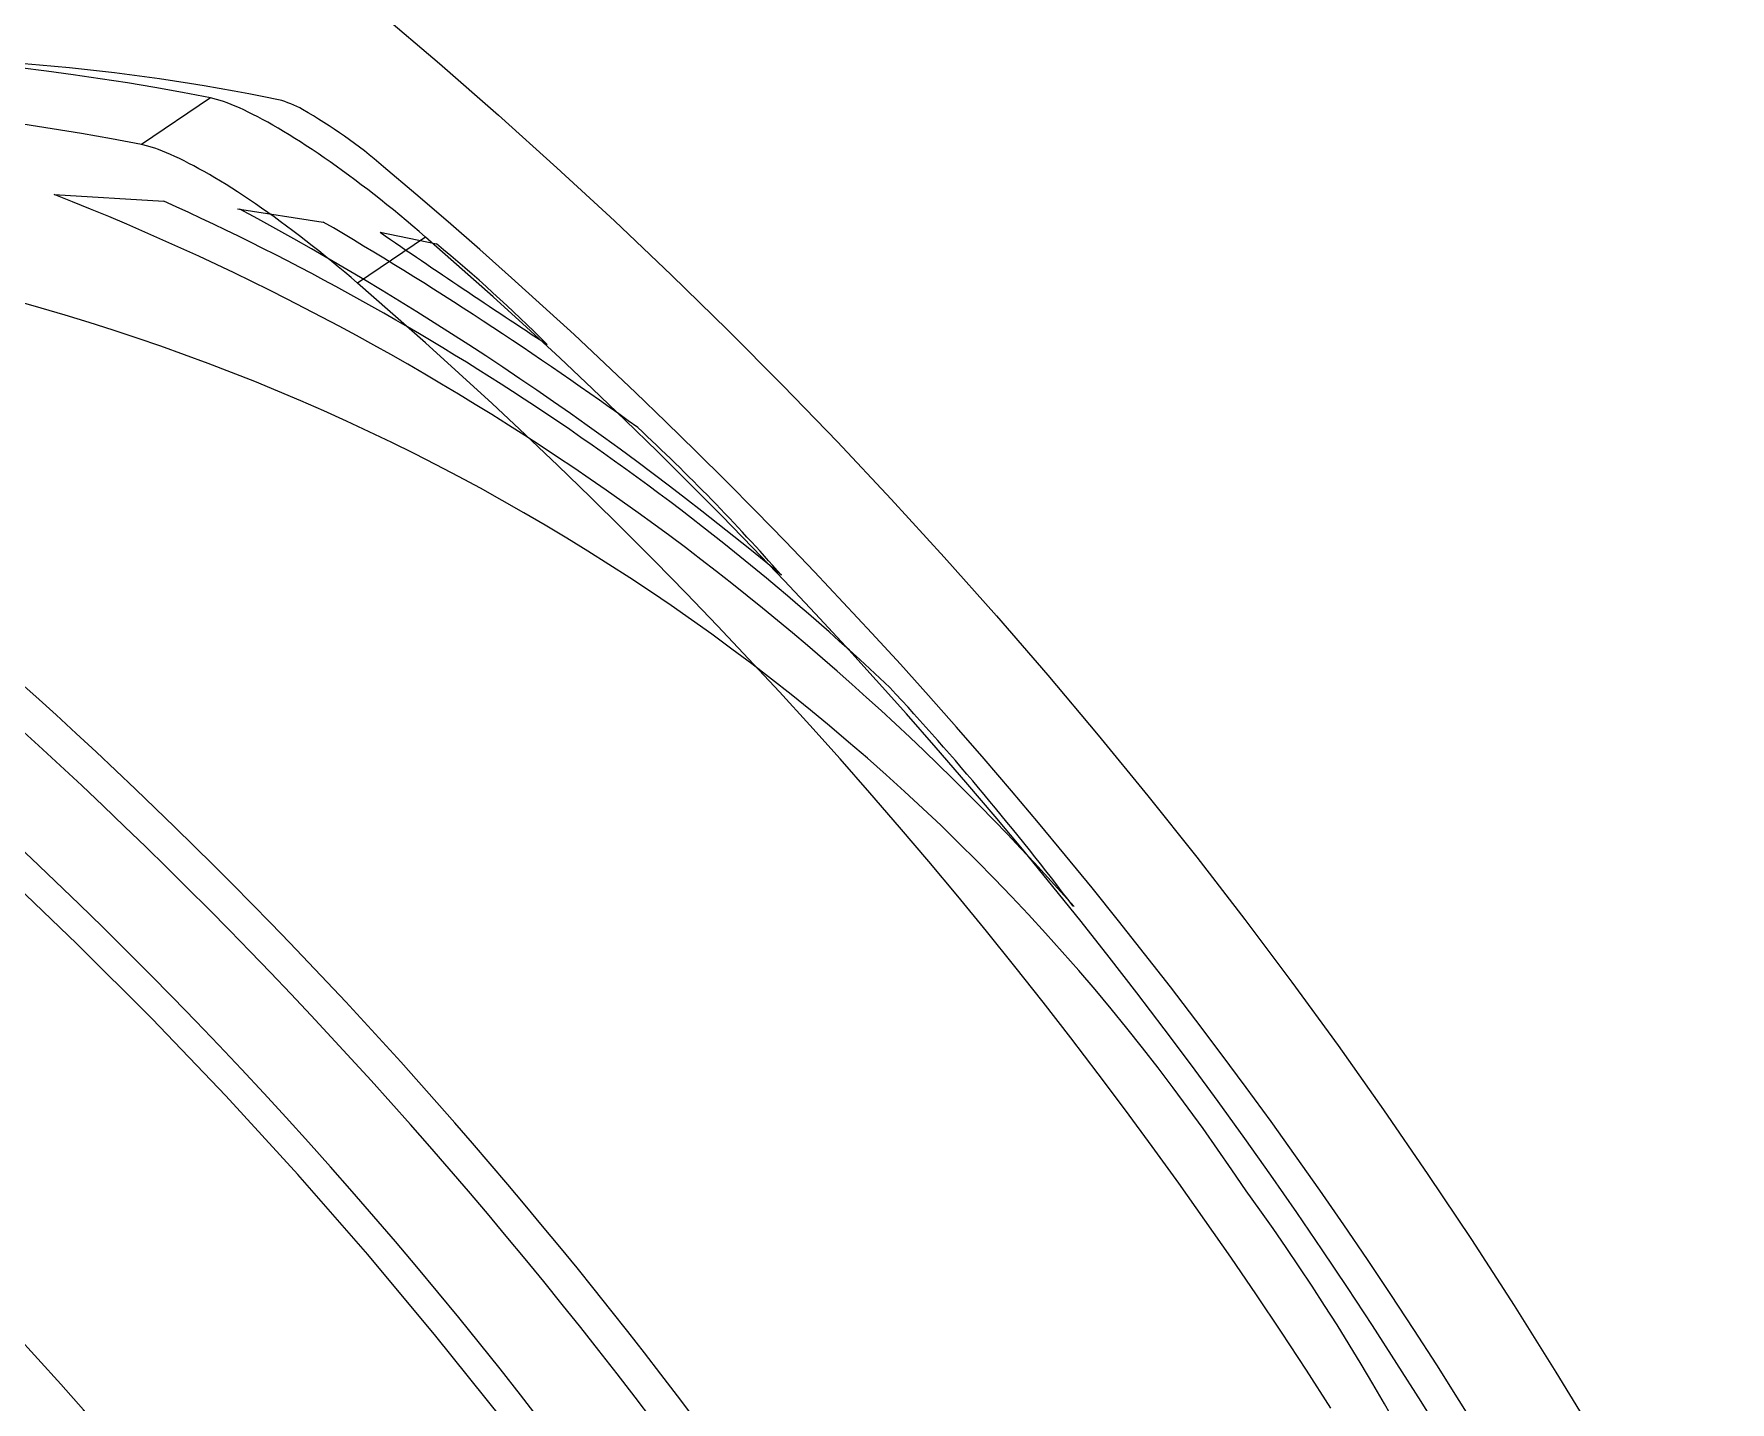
# Model space of a CAD drawing. Extents: x 941 to 1034, y 781 to 934.
# Drawn here: x 957.32 to 964.23, y 825.11 to 830.68 of the extents above; entities that cross this region are included whole.
import ezdxf

# ---------------------------------------------------------------- set-up
doc = ezdxf.new("R2010")
doc.units = 0
doc.header["$MEASUREMENT"] = 0
doc.layers.add('1', color=4, linetype='Continuous')

# ---------------------------------------------------------------- blocks, each defined once
blk = doc.blocks.new('ENVOY')
at = {"layer": '1', "color": 3, "linetype": 'Continuous'}
for p, q in [((16.6595, 28.8554), (16.3786, 28.6654)), ((17.5371, 28.2883), (17.2597, 28.1007))]:
    blk.add_line(p, q, dxfattribs=at)
at = {"layer": '1', "color": 3}
for p, q in [((16.0219, 28.4622), (16.4693, 28.435)), ((16.7695, 28.4036), (17.1198, 28.3496)), ((17.3515, 28.3084), (17.5809, 28.2606))]:
    blk.add_line(p, q, dxfattribs=at)
at = {"layer": '1', "color": 2, "linetype": 'Continuous'}
blk.add_lwpolyline([(17.35, 29.203), (17.5938, 28.9958), (17.8347, 28.7852), (18.0726, 28.5712), (18.3075, 28.354), (18.5395, 28.1336), (18.7683, 27.9099), (18.994, 27.6831), (19.2165, 27.4531), (19.4358, 27.2201), (19.6518, 26.9841), (19.8646, 26.7451), (20.074, 26.5032), (20.28, 26.2583), (20.4826, 26.0107), (20.6817, 25.7602), (20.8773, 25.507), (21.0694, 25.2511), (21.258, 24.9926), (21.4429, 24.7315), (21.6241, 24.4678), (21.8017, 24.2017), (21.9756, 23.933), (22.1458, 23.6621), (22.3121, 23.3887)], dxfattribs=at)
at = {"layer": '1', "color": 3, "linetype": 'Continuous'}
for points in [[(16.6595, 28.8554), (16.5458, 28.8772), (16.433, 28.8976), (16.3212, 28.9165), (16.2104, 28.934), (16.1006, 28.9501), (15.9918, 28.9648), (15.884, 28.9781)], [(16.3786, 28.6654), (16.256, 28.6885), (16.1345, 28.7099), (16.0138, 28.7297), (15.8942, 28.7479)], [(17.5371, 28.2883), (17.5109, 28.3109), (17.4846, 28.3333), (17.4583, 28.3555), (17.432, 28.3773), (17.4057, 28.3989), (17.3794, 28.4202), (17.3531, 28.4411), (17.3269, 28.4617), (17.3008, 28.482), (17.2748, 28.5018), (17.249, 28.5213), (17.2233, 28.5403), (17.1978, 28.5589), (17.1726, 28.5771), (17.1476, 28.5948), (17.1228, 28.612), (17.0983, 28.6288), (17.0741, 28.645), (17.0502, 28.6608), (17.0266, 28.6761), (17.0033, 28.6908), (16.9805, 28.705), (16.958, 28.7187), (16.9359, 28.7318), (16.9142, 28.7444), (16.8931, 28.7563), (16.8724, 28.7676), (16.8524, 28.7783), (16.8328, 28.7883), (16.8139, 28.7977), (16.7956, 28.8065), (16.7778, 28.8146), (16.7607, 28.8221), (16.7442, 28.8289), (16.7284, 28.835), (16.7132, 28.8404), (16.6987, 28.8452), (16.6849, 28.8493), (16.6595, 28.8554)], [(17.2597, 28.1007), (17.2334, 28.1232), (17.207, 28.1456), (17.1806, 28.1676), (17.1542, 28.1894), (17.1278, 28.2109), (17.1014, 28.2321), (17.075, 28.2529), (17.0487, 28.2735), (17.0225, 28.2937), (16.9963, 28.3135), (16.9703, 28.3329), (16.9445, 28.3519), (16.9189, 28.3705), (16.8935, 28.3886), (16.8683, 28.4063), (16.8434, 28.4235), (16.8187, 28.4402), (16.7944, 28.4564), (16.7703, 28.4721), (16.7466, 28.4874), (16.7232, 28.502), (16.7002, 28.5162), (16.6776, 28.5298), (16.6555, 28.5428), (16.6338, 28.5553), (16.6127, 28.5671), (16.592, 28.5783), (16.572, 28.5889), (16.5524, 28.5988), (16.5335, 28.6082), (16.5151, 28.6169), (16.4973, 28.6249), (16.4802, 28.6323), (16.4636, 28.639), (16.4477, 28.6451), (16.4325, 28.6505), (16.418, 28.6553), (16.4041, 28.6594), (16.3786, 28.6654)], [(21.6937, 23.3845), (21.5963, 23.5414), (21.4976, 23.6973), (21.3975, 23.8525), (21.2961, 24.0067), (21.1933, 24.16), (21.0892, 24.3125), (20.9838, 24.464), (20.877, 24.6147), (20.769, 24.7644), (20.6597, 24.9131), (20.5491, 25.0608), (20.4373, 25.2076), (20.3241, 25.3533), (20.2098, 25.4981), (20.0942, 25.6418), (19.9773, 25.7846), (19.8592, 25.9263), (19.7399, 26.067), (19.6194, 26.2067), (19.4976, 26.3453), (19.3747, 26.4828), (19.2507, 26.6192), (19.1255, 26.7545), (18.9992, 26.8886), (18.8717, 27.0216), (18.7432, 27.1535), (18.6135, 27.2842), (18.4827, 27.4138), (18.3509, 27.5422), (18.2179, 27.6695), (18.0839, 27.7956), (17.9488, 27.9205), (17.8126, 28.0443), (17.5371, 28.2883)], [(17.85, 23.4701), (17.5794, 23.8086), (17.3012, 24.1411), (17.0154, 24.4676), (16.7222, 24.7879), (16.4217, 25.1016), (16.1146, 25.4082), (15.8009, 25.7076), (15.4809, 25.9998), (15.1547, 26.2845), (14.8223, 26.5617), (14.4839, 26.8314), (14.1397, 27.0933), (13.7898, 27.3475), (13.4343, 27.5939), (13.0733, 27.8322), (12.3356, 28.2847)], [(21.2285, 23.5149), (21.1285, 23.67), (21.0271, 23.8242), (20.9244, 23.9775), (20.8203, 24.1299), (20.715, 24.2814), (20.6082, 24.4319), (20.5002, 24.5815), (20.3908, 24.7301), (20.2801, 24.8778), (20.1681, 25.0245), (20.0548, 25.1703), (19.9403, 25.315), (19.8244, 25.4587), (19.7074, 25.6014), (19.5891, 25.743), (19.4696, 25.8835), (19.3489, 26.0229), (19.2269, 26.1613), (19.1038, 26.2985), (18.9795, 26.4347), (18.854, 26.5698), (18.7273, 26.7038), (18.5994, 26.8366), (18.4704, 26.9683), (18.3402, 27.0989), (18.2089, 27.2283), (18.0765, 27.3566), (17.943, 27.4836), (17.8085, 27.6094), (17.6729, 27.7341), (17.5362, 27.8575), (17.2597, 28.1007)]]:
    blk.add_lwpolyline(points, dxfattribs=at)
at = {"layer": '1', "color": 3}
for centre, radius, start, end in [((15.2378, 20.5441), 8.4761, 78.43073, 91.76427), ((16.8382, 28.4636), 0.3971, 60.17693, 75.48526), ((15.9768, 26.9567), 2.1328, 49.36225, 60.23231), ((3.445, 12.0057), 21.6411, 20.84518, 49.96469), ((12.0539, 18.346), 10.8665, 41.59019, 68.58243), ((12.0084, 18.5709), 10.8259, 46.71999, 65.66553), ((10.4221, 16.6173), 13.3907, 50.23061, 61.65351), ((9.1121, 14.6943), 15.8301, 54.06568, 59.61202), ((35.5489, 54.681), 32.0418, 235.39392, 236.86029), ((1.8543, 10.8554), 20.8539, 14.01742, 56.43683), ((13.6523, 23.4777), 6.1895, 44.95748, 50.60032), ((1.9494, 10.9427), 20.8653, 15.90216, 54.90766), ((13.5447, 19.5345), 8.8045, 33.54805, 76.02982), ((12.8455, 21.5176), 8.1735, 41.27711, 47.16922), ((10.9655, 18.6021), 11.5446, 37.06821, 42.84295), ((13.33, 18.871), 9.3602, 359.48853, 36.20745)]:
    blk.add_arc(centre, radius, start, end, dxfattribs=at)
at = {"layer": '1', "color": 3, "linetype": 'Continuous'}
for centre, radius, start, end in [((2.5565, 11.5532), 19.5072, 8.62067, 59.53064), ((2.5688, 11.5335), 18.1006, 5.08148, 61.91878)]:
    blk.add_arc(centre, radius, start, end, dxfattribs=at)

msp = doc.modelspace()

# ---------------------------------------------------------------- block references
at = {"layer": '1'}
msp.add_blockref('ENVOY', (941.3783, 801.5681), dxfattribs=at)

doc.saveas('drawing.dxf')
